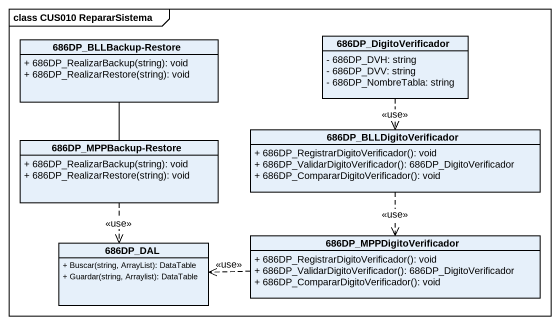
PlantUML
@startuml
mainframe class CUS010 RepararSistema
hide circle
hide empty members
skinparam classAttributeIconSize 0
class "686DP_BLLBackup-Restore" as c686DP_BLLBackup_Restore {
  + 686DP_RealizarBackup(string): void
  + 686DP_RealizarRestore(string): void
}
class "686DP_DigitoVerificador" as c686DP_DigitoVerificador {
  - 686DP_DVH: string
  - 686DP_DVV: string
  - 686DP_NombreTabla: string
}
class "686DP_BLLDigitoVerificador" as c686DP_BLLDigitoVerificador {
  + 686DP_RegistrarDigitoVerificador(): void
  + 686DP_ValidarDigitoVerificador(): 686DP_DigitoVerificador
  + 686DP_CompararDigitoVerificador(): void
}
class "686DP_MPPBackup-Restore" as c686DP_MPPBackup_Restore {
  + 686DP_RealizarBackup(string): void
  + 686DP_RealizarRestore(string): void
}
class "686DP_DAL" as c686DP_DAL {
  + Buscar(string, ArrayList): DataTable
  + Guardar(string, Arraylist): DataTable
}
class "686DP_MPPDigitoVerificador" as c686DP_MPPDigitoVerificador {
  + 686DP_RegistrarDigitoVerificador(): void
  + 686DP_ValidarDigitoVerificador(): 686DP_DigitoVerificador
  + 686DP_CompararDigitoVerificador(): void
}
c686DP_BLLBackup_Restore -- c686DP_MPPBackup_Restore
c686DP_DigitoVerificador ..> c686DP_BLLDigitoVerificador : <<use>>
c686DP_BLLDigitoVerificador ..> c686DP_MPPDigitoVerificador : <<use>>
c686DP_MPPBackup_Restore ..> c686DP_DAL : <<use>>
c686DP_MPPDigitoVerificador .left.> c686DP_DAL : <<use>>
@enduml
